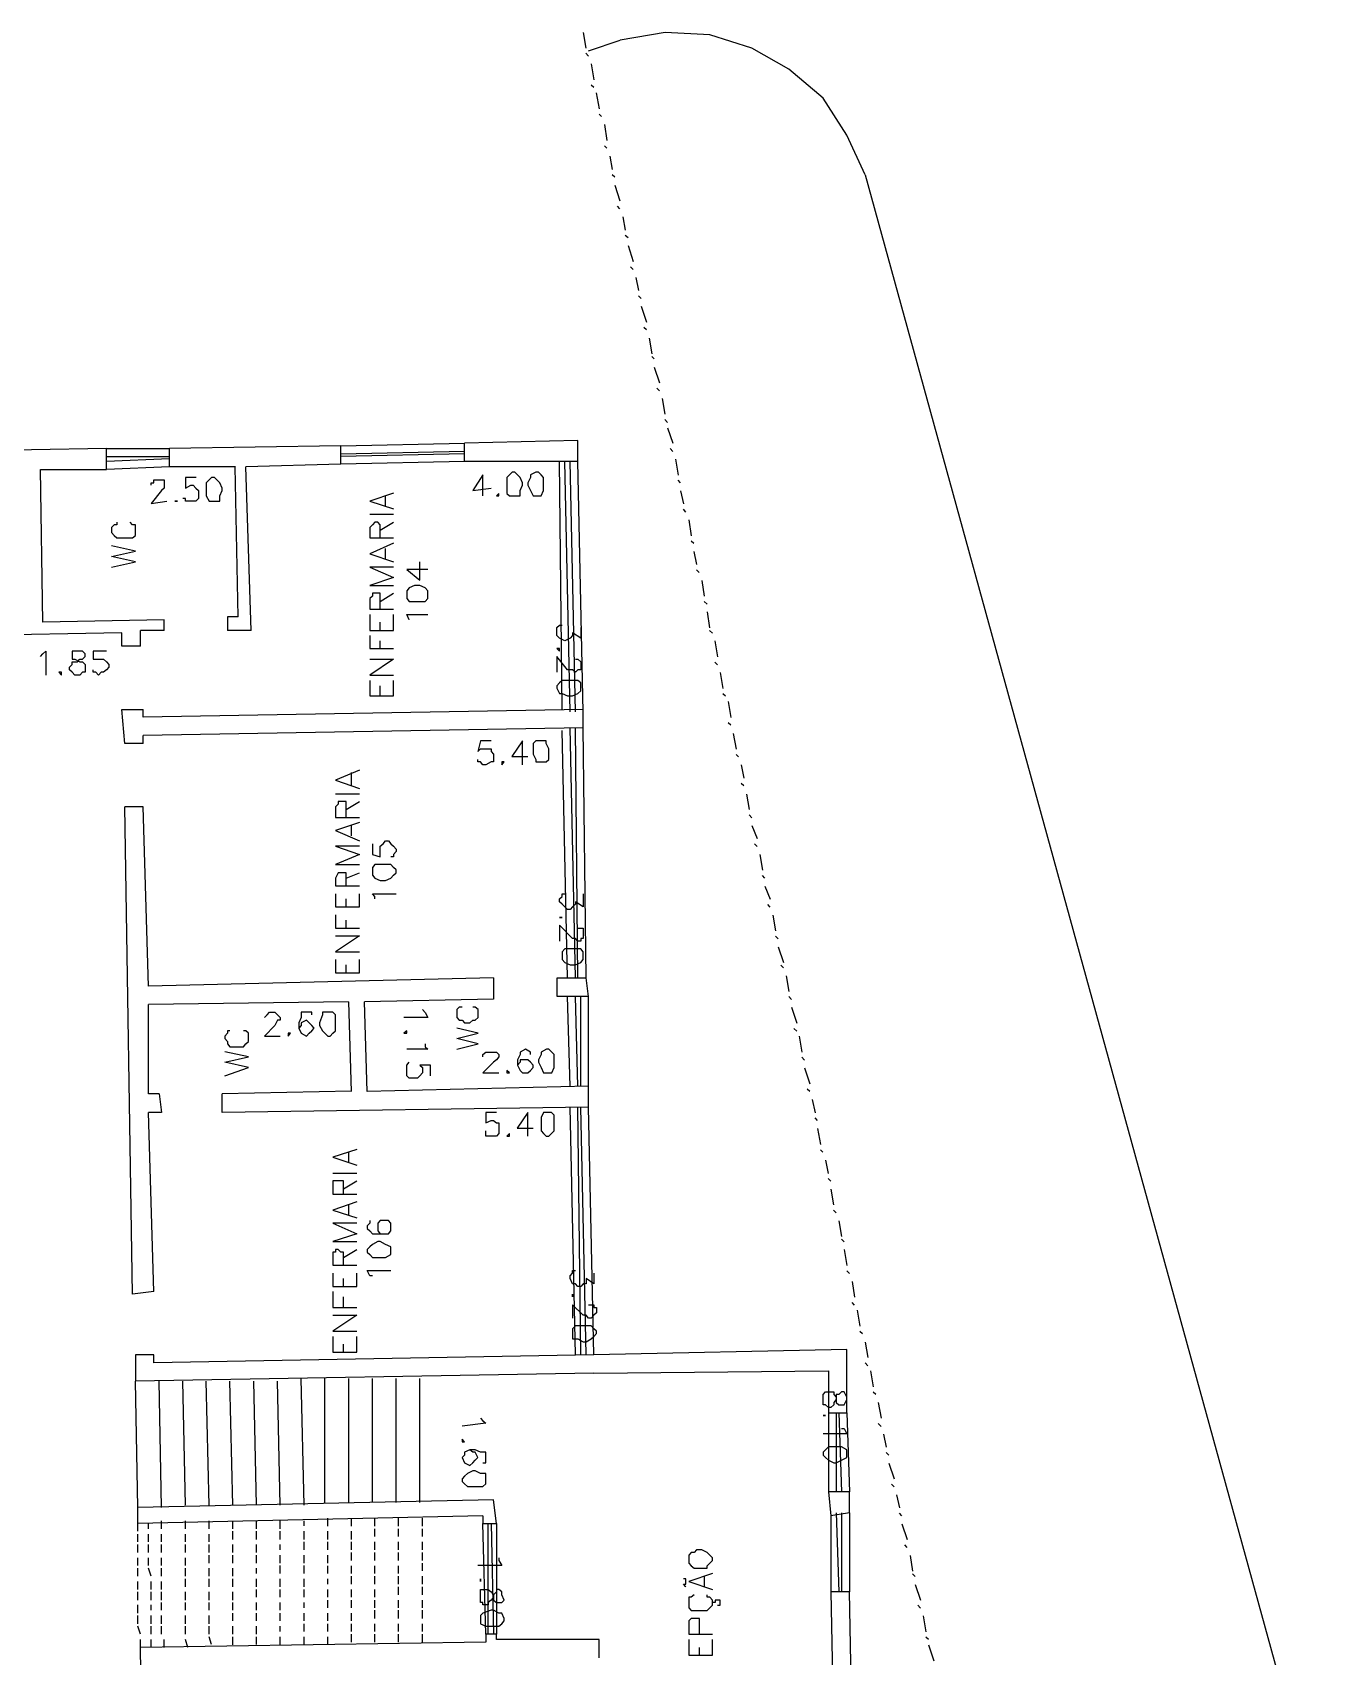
# Model space of a CAD drawing. Header units: millimetres. Extents: x -369 to -70, y -1414 to -1185.
# Drawn here: x -149.85 to -133.07, y -1281.71 to -1260.86 of the extents above; entities that cross this region are included whole.
import ezdxf

# ---------------------------------------------------------------- set-up
doc = ezdxf.new("R2010")
doc.units = ezdxf.units.MM
doc.header["$MEASUREMENT"] = 0
for name, color, linetype in [('10', 10, 'Continuous'), ('12', 12, 'Continuous'), ('14', 14, 'Continuous'), ('18', 18, 'Continuous'), ('50', 50, 'Continuous'), ('6', 6, 'Continuous'), ('8', 8, 'Continuous')]:
    doc.layers.add(name, color=color, linetype=linetype)

msp = doc.modelspace()

# ---------------------------------------------------------------- linework, layer by layer
at = {"layer": '10'}
for points in [[(-142.846, -1266.098), (-144.301, -1266.134)], [(-142.846, -1266.37), (-142.846, -1266.098)], [(-148.901, -1266.202), (-150.831, -1266.234)], [(-149.748, -1266.47), (-148.901, -1266.47), (-148.901, -1266.47), (-148.901, -1266.202)], [(-145.891, -1266.166), (-148.089, -1266.202)], [(-148.089, -1266.438), (-148.089, -1266.202)], [(-145.891, -1266.402), (-145.891, -1266.166)], [(-144.301, -1266.37), (-144.301, -1266.134)], [(-149.716, -1268.432), (-149.748, -1266.47)], [(-147.242, -1266.438), (-148.089, -1266.438)], [(-147.21, -1268.364), (-147.246, -1266.438)], [(-145.891, -1266.402), (-147.11, -1266.438)], [(-147.042, -1268.536), (-147.11, -1266.438)], [(-142.846, -1266.37), (-144.301, -1266.37)], [(-148.157, -1268.536), (-148.157, -1268.4), (-148.157, -1268.4), (-149.716, -1268.432)], [(-147.21, -1268.364), (-147.346, -1268.364)], [(-147.346, -1268.364), (-147.346, -1268.536)], [(-148.701, -1268.568), (-150.559, -1268.604)], [(-148.461, -1268.74), (-148.701, -1268.74), (-148.701, -1268.74), (-148.701, -1268.568)], [(-148.157, -1268.536), (-148.461, -1268.536)], [(-148.461, -1268.74), (-148.461, -1268.536)], [(-147.042, -1268.536), (-147.346, -1268.536)], [(-148.429, -1269.99), (-148.665, -1269.99), (-148.665, -1269.99), (-148.701, -1269.551), (-148.701, -1269.551), (-148.429, -1269.551)], [(-142.778, -1269.551), (-148.429, -1269.651)], [(-148.429, -1269.651), (-148.429, -1269.551)], [(-142.778, -1269.787), (-142.778, -1269.551)], [(-142.778, -1269.787), (-148.429, -1269.886)], [(-148.429, -1269.99), (-148.429, -1269.886)], [(-148.565, -1277.06), (-148.665, -1270.802)], [(-148.429, -1270.802), (-148.665, -1270.802)], [(-148.361, -1273.104), (-148.429, -1270.802)], [(-143.929, -1273), (-148.361, -1273.104)], [(-143.929, -1273), (-143.929, -1273.271), (-143.929, -1273.271), (-145.588, -1273.307)], [(-142.71, -1273.239), (-143.114, -1273.239), (-143.114, -1273.239), (-143.114, -1273), (-143.114, -1273), (-142.742, -1273)], [(-142.71, -1273.239), (-142.742, -1273)], [(-145.791, -1273.307), (-148.361, -1273.339)], [(-148.361, -1274.49), (-148.361, -1273.339)], [(-145.755, -1274.458), (-145.787, -1273.307)], [(-145.552, -1274.458), (-145.588, -1273.307)], [(-142.71, -1274.39), (-145.552, -1274.458)], [(-142.71, -1274.658), (-142.71, -1274.39)], [(-148.225, -1274.49), (-148.361, -1274.49)], [(-148.225, -1274.49), (-148.193, -1274.726), (-148.193, -1274.726), (-148.361, -1274.726)], [(-145.755, -1274.454), (-147.414, -1274.49)], [(-147.414, -1274.726), (-147.414, -1274.49)], [(-142.71, -1274.658), (-147.414, -1274.726)], [(-148.293, -1277.028), (-148.361, -1274.726)], [(-148.293, -1277.028), (-148.565, -1277.06)], [(-142.642, -1278.075), (-139.629, -1278.043), (-139.629, -1278.043), (-139.629, -1278.583), (-139.629, -1278.583), (-139.393, -1278.583), (-139.393, -1278.583), (-139.393, -1277.771), (-139.393, -1277.771), (-142.642, -1277.839)], [(-148.293, -1277.943), (-148.293, -1277.839), (-148.293, -1277.839), (-148.529, -1277.839), (-148.529, -1277.839), (-148.529, -1278.179)], [(-142.642, -1277.839), (-148.293, -1277.943)], [(-142.642, -1278.075), (-148.529, -1278.179)], [(-139.361, -1279.598), (-139.629, -1279.598)], [(-139.629, -1279.598), (-139.597, -1279.905)], [(-139.361, -1279.869), (-139.361, -1279.602)], [(-143.929, -1279.702), (-148.497, -1279.801)], [(-148.497, -1280.005), (-148.497, -1279.801)], [(-144.065, -1279.905), (-144.065, -1280.005), (-144.065, -1280.005), (-143.893, -1280.005), (-143.893, -1280.005), (-143.929, -1279.702)], [(-139.361, -1279.869), (-139.597, -1279.905)], [(-144.065, -1279.905), (-148.497, -1280.005)], [(-139.597, -1280.884), (-139.497, -1286.132)], [(-139.361, -1280.884), (-139.597, -1280.884)], [(-139.257, -1286.367), (-139.361, -1280.884)], [(-144.029, -1281.528), (-148.461, -1281.596)], [(-142.574, -1281.496), (-143.893, -1281.496), (-143.893, -1281.428), (-143.893, -1281.428), (-144.029, -1281.428), (-144.029, -1281.528)], [(-142.574, -1281.732), (-142.574, -1281.496)], [(-148.429, -1284.066), (-148.461, -1281.596)]]:
    msp.add_lwpolyline(points, dxfattribs=at)
at = {"layer": '12'}
for points in [[(-142.778, -1260.859), (-142.746, -1261.059)], [(-142.71, -1261.162), (-142.746, -1261.126)], [(-142.678, -1261.262), (-142.642, -1261.466)], [(-142.642, -1261.566), (-142.678, -1261.534)], [(-142.61, -1261.634), (-142.574, -1261.838)], [(-142.542, -1261.938), (-142.574, -1261.906)], [(-142.506, -1262.042), (-142.474, -1262.245)], [(-142.474, -1262.345), (-142.506, -1262.313)], [(-142.438, -1262.445), (-142.406, -1262.617)], [(-142.374, -1262.717), (-142.406, -1262.685)], [(-142.374, -1262.821), (-142.307, -1263.021)], [(-142.307, -1263.125), (-142.339, -1263.089)], [(-142.271, -1263.225), (-142.239, -1263.396)], [(-142.203, -1263.496), (-142.239, -1263.464)], [(-142.203, -1263.596), (-142.135, -1263.8)], [(-142.135, -1263.904), (-142.171, -1263.868)], [(-142.103, -1264.004), (-142.067, -1264.172)], [(-142.035, -1264.276), (-142.067, -1264.24)], [(-142.035, -1264.375), (-141.967, -1264.579)], [(-141.967, -1264.679), (-141.999, -1264.647)], [(-141.931, -1264.783), (-141.899, -1264.987)], [(-141.867, -1265.051), (-141.899, -1265.019)], [(-141.867, -1265.155), (-141.799, -1265.359)], [(-141.799, -1265.459), (-141.831, -1265.427)], [(-141.763, -1265.558), (-141.731, -1265.762)], [(-141.695, -1265.866), (-141.731, -1265.83)], [(-141.695, -1265.934), (-141.627, -1266.134)], [(-141.627, -1266.238), (-141.663, -1266.202)], [(-141.595, -1266.338), (-141.559, -1266.542)], [(-141.527, -1266.641), (-141.559, -1266.609)], [(-141.527, -1266.745), (-141.491, -1266.913)], [(-141.459, -1267.017), (-141.491, -1266.981)], [(-141.423, -1267.117), (-141.391, -1267.321)], [(-141.359, -1267.421), (-141.391, -1267.389)], [(-141.359, -1267.525), (-141.323, -1267.692)], [(-141.291, -1267.792), (-141.323, -1267.76)], [(-141.255, -1267.896), (-141.224, -1268.096)], [(-141.188, -1268.2), (-141.224, -1268.164)], [(-141.188, -1268.3), (-141.156, -1268.504)], [(-141.12, -1268.572), (-141.156, -1268.54)], [(-141.088, -1268.672), (-141.052, -1268.875)], [(-141.052, -1268.979), (-141.088, -1268.943)], [(-141.02, -1269.079), (-140.984, -1269.283)], [(-140.952, -1269.383), (-140.984, -1269.351)], [(-140.916, -1269.451), (-140.884, -1269.655)], [(-140.884, -1269.755), (-140.916, -1269.723)], [(-140.852, -1269.859), (-140.816, -1270.062)], [(-140.784, -1270.162), (-140.816, -1270.13)], [(-140.748, -1270.262), (-140.716, -1270.434)], [(-140.716, -1270.534), (-140.748, -1270.502)], [(-140.68, -1270.638), (-140.648, -1270.838)], [(-140.612, -1270.942), (-140.648, -1270.906)], [(-140.612, -1271.041), (-140.544, -1271.209)], [(-140.544, -1271.313), (-140.58, -1271.277)], [(-140.512, -1271.413), (-140.476, -1271.617)], [(-140.444, -1271.717), (-140.476, -1271.685)], [(-140.444, -1271.821), (-140.376, -1271.989)], [(-140.376, -1272.092), (-140.408, -1272.057)], [(-140.344, -1272.192), (-140.308, -1272.396)], [(-140.276, -1272.496), (-140.308, -1272.464)], [(-140.276, -1272.6), (-140.208, -1272.8)], [(-140.208, -1272.868), (-140.24, -1272.836)], [(-140.172, -1272.972), (-140.14, -1273.175)], [(-140.105, -1273.275), (-140.14, -1273.239)], [(-140.105, -1273.375), (-140.037, -1273.579)], [(-140.037, -1273.683), (-140.073, -1273.647)], [(-140.005, -1273.747), (-139.969, -1273.951)], [(-139.937, -1274.055), (-139.969, -1274.019)], [(-139.937, -1274.155), (-139.869, -1274.358)], [(-139.869, -1274.458), (-139.901, -1274.426)], [(-139.837, -1274.562), (-139.801, -1274.73)], [(-139.769, -1274.83), (-139.801, -1274.798)], [(-139.769, -1274.934), (-139.733, -1275.138)], [(-139.701, -1275.238), (-139.733, -1275.206)], [(-139.665, -1275.338), (-139.633, -1275.509)], [(-139.597, -1275.609), (-139.633, -1275.577)], [(-139.597, -1275.713), (-139.565, -1275.913)], [(-139.529, -1276.017), (-139.565, -1275.981)], [(-139.497, -1276.117), (-139.461, -1276.321)], [(-139.429, -1276.389), (-139.461, -1276.353)], [(-139.429, -1276.488), (-139.393, -1276.692)], [(-139.361, -1276.796), (-139.393, -1276.76)], [(-139.325, -1276.896), (-139.293, -1277.1)], [(-139.293, -1277.2), (-139.325, -1277.168)], [(-139.261, -1277.268), (-139.225, -1277.472)], [(-139.193, -1277.571), (-139.225, -1277.54)], [(-139.157, -1277.675), (-139.125, -1277.875)], [(-139.125, -1277.979), (-139.157, -1277.943)], [(-139.089, -1278.047), (-139.057, -1278.251)], [(-139.022, -1278.351), (-139.057, -1278.319)], [(-138.99, -1278.451), (-138.954, -1278.655)], [(-138.954, -1278.758), (-138.99, -1278.722)], [(-138.922, -1278.858), (-138.886, -1279.026)], [(-138.854, -1279.13), (-138.886, -1279.094)], [(-138.854, -1279.23), (-138.786, -1279.434)], [(-138.786, -1279.534), (-138.818, -1279.502)], [(-138.754, -1279.638), (-138.718, -1279.805)], [(-138.686, -1279.905), (-138.718, -1279.873)], [(-138.686, -1280.009), (-138.618, -1280.213)], [(-138.618, -1280.313), (-138.65, -1280.281)], [(-138.582, -1280.417), (-138.55, -1280.617)], [(-138.514, -1280.685), (-138.55, -1280.653)], [(-138.514, -1280.789), (-138.446, -1280.988)], [(-138.446, -1281.092), (-138.482, -1281.056)], [(-138.414, -1281.192), (-138.378, -1281.396)], [(-138.346, -1281.496), (-138.378, -1281.464)], [(-138.346, -1281.564), (-138.278, -1281.768)]]:
    msp.add_lwpolyline(points, dxfattribs=at)
at = {"layer": '14'}
for points in [[(-139.157, -1262.685), (-139.393, -1262.177), (-139.697, -1261.702), (-140.137, -1261.33), (-140.612, -1261.062), (-141.152, -1260.891), (-141.727, -1260.859), (-142.303, -1260.959)], [(-142.71, -1261.094), (-142.303, -1260.959)], [(-139.157, -1262.685), (-133.067, -1284.813)]]:
    msp.add_lwpolyline(points, dxfattribs=at)
at = {"layer": '18'}
for points in [[(-148.497, -1280.105), (-148.497, -1280.005)], [(-148.361, -1280.073), (-148.361, -1280.005)], [(-148.193, -1280.073), (-148.193, -1279.973)], [(-147.885, -1280.073), (-147.885, -1279.973)], [(-147.582, -1280.073), (-147.582, -1279.973)], [(-147.278, -1280.073), (-147.278, -1279.973)], [(-146.974, -1280.073), (-146.974, -1279.973)], [(-146.671, -1280.073), (-146.671, -1279.973)], [(-146.363, -1280.037), (-146.363, -1279.973)], [(-146.059, -1280.041), (-146.059, -1279.937)], [(-145.755, -1280.041), (-145.755, -1279.937)], [(-145.452, -1280.041), (-145.452, -1279.937)], [(-145.452, -1280.173), (-145.452, -1280.073)], [(-145.148, -1280.041), (-145.148, -1279.937)], [(-145.148, -1280.173), (-145.148, -1280.073)], [(-144.84, -1280.041), (-144.84, -1279.937)], [(-144.84, -1280.173), (-144.84, -1280.073)], [(-148.497, -1280.241), (-148.497, -1280.141)], [(-148.497, -1280.377), (-148.497, -1280.277)], [(-148.361, -1280.241), (-148.361, -1280.141)], [(-148.361, -1280.377), (-148.361, -1280.277)], [(-148.193, -1280.241), (-148.193, -1280.141)], [(-148.193, -1280.377), (-148.193, -1280.277)], [(-147.885, -1280.241), (-147.885, -1280.141)], [(-147.885, -1280.377), (-147.885, -1280.277)], [(-147.582, -1280.241), (-147.582, -1280.141)], [(-147.582, -1280.377), (-147.582, -1280.277)], [(-147.278, -1280.209), (-147.278, -1280.105)], [(-147.278, -1280.377), (-147.278, -1280.277)], [(-146.974, -1280.209), (-146.974, -1280.105)], [(-146.974, -1280.377), (-146.974, -1280.277)], [(-146.671, -1280.209), (-146.671, -1280.105)], [(-146.671, -1280.345), (-146.671, -1280.277)], [(-146.363, -1280.209), (-146.363, -1280.105)], [(-146.363, -1280.345), (-146.363, -1280.241)], [(-146.059, -1280.209), (-146.059, -1280.105)], [(-146.059, -1280.345), (-146.059, -1280.241)], [(-145.755, -1280.209), (-145.755, -1280.105)], [(-145.755, -1280.345), (-145.755, -1280.241)], [(-145.452, -1280.345), (-145.452, -1280.241)], [(-145.148, -1280.345), (-145.148, -1280.241)], [(-144.84, -1280.345), (-144.84, -1280.241)], [(-148.497, -1280.545), (-148.497, -1280.445)], [(-148.361, -1280.545), (-148.361, -1280.445)], [(-148.193, -1280.545), (-148.193, -1280.445)], [(-147.885, -1280.545), (-147.885, -1280.445)], [(-147.582, -1280.513), (-147.582, -1280.413)], [(-147.278, -1280.513), (-147.278, -1280.413)], [(-146.974, -1280.513), (-146.974, -1280.413)], [(-146.671, -1280.513), (-146.671, -1280.413)], [(-146.363, -1280.513), (-146.363, -1280.413)], [(-146.059, -1280.513), (-146.059, -1280.413)], [(-145.755, -1280.481), (-145.755, -1280.377)], [(-145.452, -1280.481), (-145.452, -1280.377)], [(-145.148, -1280.481), (-145.148, -1280.377)], [(-144.84, -1280.481), (-144.84, -1280.377)], [(-148.497, -1280.681), (-148.497, -1280.581)], [(-148.325, -1280.681), (-148.361, -1280.581)], [(-148.193, -1280.681), (-148.193, -1280.581)], [(-147.885, -1280.681), (-147.885, -1280.581)], [(-147.582, -1280.681), (-147.582, -1280.581)], [(-147.278, -1280.681), (-147.278, -1280.581)], [(-146.974, -1280.649), (-146.974, -1280.581)], [(-146.671, -1280.649), (-146.671, -1280.545)], [(-146.363, -1280.649), (-146.363, -1280.545)], [(-146.059, -1280.649), (-146.059, -1280.549)], [(-145.755, -1280.649), (-145.755, -1280.549)], [(-145.755, -1280.785), (-145.755, -1280.681)], [(-145.452, -1280.649), (-145.452, -1280.549)], [(-145.452, -1280.785), (-145.452, -1280.681)], [(-145.148, -1280.649), (-145.148, -1280.549)], [(-145.148, -1280.785), (-145.148, -1280.681)], [(-144.84, -1280.613), (-144.84, -1280.513)], [(-144.84, -1280.785), (-144.84, -1280.681)], [(-148.497, -1280.853), (-148.497, -1280.749)], [(-148.497, -1280.988), (-148.497, -1280.884)], [(-148.325, -1280.853), (-148.325, -1280.749)], [(-148.325, -1280.988), (-148.325, -1280.884)], [(-148.193, -1280.853), (-148.193, -1280.749)], [(-148.193, -1280.988), (-148.193, -1280.884)], [(-147.885, -1280.817), (-147.885, -1280.717)], [(-147.885, -1280.988), (-147.885, -1280.884)], [(-147.582, -1280.817), (-147.582, -1280.717)], [(-147.582, -1280.988), (-147.582, -1280.884)], [(-147.278, -1280.817), (-147.278, -1280.717)], [(-147.278, -1280.988), (-147.278, -1280.884)], [(-146.974, -1280.817), (-146.974, -1280.717)], [(-146.974, -1280.952), (-146.974, -1280.853)], [(-146.671, -1280.817), (-146.671, -1280.717)], [(-146.671, -1280.952), (-146.671, -1280.853)], [(-146.363, -1280.817), (-146.363, -1280.717)], [(-146.363, -1280.952), (-146.363, -1280.853)], [(-146.059, -1280.785), (-146.059, -1280.717)], [(-146.059, -1280.952), (-146.059, -1280.853)], [(-145.755, -1280.952), (-145.755, -1280.853)], [(-145.452, -1280.952), (-145.452, -1280.853)], [(-145.148, -1280.92), (-145.148, -1280.817)], [(-144.84, -1280.92), (-144.84, -1280.817)], [(-148.497, -1281.156), (-148.497, -1281.052)], [(-148.325, -1281.12), (-148.325, -1281.052)], [(-148.193, -1281.12), (-148.193, -1281.02)], [(-147.885, -1281.12), (-147.885, -1281.02)], [(-147.582, -1281.12), (-147.582, -1281.02)], [(-147.278, -1281.12), (-147.278, -1281.02)], [(-146.974, -1281.12), (-146.974, -1281.02)], [(-146.671, -1281.12), (-146.671, -1281.02)], [(-146.363, -1281.088), (-146.363, -1281.02)], [(-146.059, -1281.088), (-146.059, -1280.988)], [(-145.755, -1281.088), (-145.755, -1280.988)], [(-145.452, -1281.088), (-145.452, -1280.988)], [(-145.452, -1281.224), (-145.452, -1281.12)], [(-145.148, -1281.088), (-145.148, -1280.988)], [(-145.148, -1281.224), (-145.148, -1281.12)], [(-144.84, -1281.088), (-144.84, -1280.988)], [(-144.84, -1281.224), (-144.84, -1281.12)], [(-148.497, -1281.292), (-148.497, -1281.188)], [(-148.461, -1281.428), (-148.497, -1281.324)], [(-148.325, -1281.292), (-148.325, -1281.188)], [(-148.325, -1281.428), (-148.325, -1281.324)], [(-148.193, -1281.292), (-148.193, -1281.188)], [(-148.193, -1281.428), (-148.193, -1281.324)], [(-147.885, -1281.292), (-147.885, -1281.188)], [(-147.885, -1281.428), (-147.885, -1281.324)], [(-147.582, -1281.292), (-147.582, -1281.188)], [(-147.582, -1281.428), (-147.582, -1281.324)], [(-147.278, -1281.256), (-147.278, -1281.156)], [(-147.278, -1281.428), (-147.278, -1281.324)], [(-146.974, -1281.256), (-146.974, -1281.156)], [(-146.974, -1281.428), (-146.974, -1281.324)], [(-146.671, -1281.256), (-146.671, -1281.156)], [(-146.671, -1281.392), (-146.671, -1281.324)], [(-146.363, -1281.256), (-146.363, -1281.156)], [(-146.363, -1281.392), (-146.363, -1281.292)], [(-146.059, -1281.256), (-146.059, -1281.156)], [(-146.059, -1281.392), (-146.059, -1281.292)], [(-145.755, -1281.256), (-145.755, -1281.156)], [(-145.755, -1281.392), (-145.755, -1281.292)], [(-145.452, -1281.392), (-145.452, -1281.292)], [(-145.148, -1281.392), (-145.148, -1281.292)], [(-144.84, -1281.392), (-144.84, -1281.292)], [(-148.461, -1281.596), (-148.461, -1281.496)], [(-148.325, -1281.596), (-148.325, -1281.496)], [(-148.157, -1281.596), (-148.157, -1281.496)], [(-147.853, -1281.596), (-147.885, -1281.496)], [(-147.55, -1281.56), (-147.582, -1281.46)], [(-147.278, -1281.564), (-147.278, -1281.46)], [(-146.974, -1281.56), (-146.974, -1281.46)], [(-146.671, -1281.56), (-146.671, -1281.46)], [(-146.363, -1281.56), (-146.363, -1281.46)], [(-146.059, -1281.564), (-146.059, -1281.46)], [(-145.755, -1281.528), (-145.755, -1281.428)], [(-145.452, -1281.528), (-145.452, -1281.428)], [(-145.148, -1281.528), (-145.148, -1281.428)], [(-144.84, -1281.528), (-144.84, -1281.428)]]:
    msp.add_lwpolyline(points, dxfattribs=at)
at = {"layer": '50'}
for points in [[(-143.689, -1266.506), (-143.725, -1266.538), (-143.757, -1266.573), (-143.757, -1266.641), (-143.757, -1266.673), (-143.757, -1266.777), (-143.725, -1266.809), (-143.689, -1266.809), (-143.657, -1266.809), (-143.589, -1266.809), (-143.589, -1266.741), (-143.557, -1266.673), (-143.557, -1266.641), (-143.589, -1266.573), (-143.621, -1266.538), (-143.657, -1266.506), (-143.689, -1266.506)], [(-143.386, -1266.506), (-143.453, -1266.538), (-143.453, -1266.573), (-143.489, -1266.641), (-143.489, -1266.673), (-143.453, -1266.741), (-143.422, -1266.809), (-143.386, -1266.809), (-143.354, -1266.809), (-143.318, -1266.809), (-143.286, -1266.741), (-143.286, -1266.673), (-143.286, -1266.641), (-143.286, -1266.573), (-143.318, -1266.538), (-143.354, -1266.506), (-143.386, -1266.506)], [(-148.325, -1266.673), (-148.325, -1266.641), (-148.293, -1266.641), (-148.293, -1266.605), (-148.257, -1266.605), (-148.225, -1266.605), (-148.193, -1266.605), (-148.157, -1266.605), (-148.157, -1266.641), (-148.157, -1266.673), (-148.157, -1266.709), (-148.193, -1266.741), (-148.325, -1266.909), (-148.125, -1266.877)], [(-147.75, -1266.573), (-147.885, -1266.573), (-147.885, -1266.709), (-147.818, -1266.673), (-147.786, -1266.673), (-147.754, -1266.709), (-147.718, -1266.741), (-147.718, -1266.773), (-147.718, -1266.809), (-147.718, -1266.841), (-147.754, -1266.877), (-147.786, -1266.877), (-147.818, -1266.877), (-147.885, -1266.877), (-147.885, -1266.841), (-147.921, -1266.841)], [(-147.55, -1266.573), (-147.582, -1266.605), (-147.618, -1266.641), (-147.618, -1266.709), (-147.618, -1266.741), (-147.618, -1266.809), (-147.582, -1266.877), (-147.55, -1266.877), (-147.514, -1266.877), (-147.446, -1266.877), (-147.446, -1266.809), (-147.414, -1266.741), (-147.414, -1266.709), (-147.446, -1266.641), (-147.482, -1266.605), (-147.514, -1266.573), (-147.55, -1266.573)], [(-144.065, -1266.809), (-144.065, -1266.538), (-144.065, -1266.538), (-144.197, -1266.741), (-143.961, -1266.709)], [(-148.021, -1266.877), (-148.021, -1266.877), (-147.989, -1266.877), (-148.021, -1266.877)], [(-145.212, -1266.773), (-145.52, -1266.877), (-145.52, -1266.877), (-145.212, -1266.977)], [(-145.316, -1266.945), (-145.316, -1266.809)], [(-143.861, -1266.777), (-143.893, -1266.809), (-143.861, -1266.809), (-143.861, -1266.777)], [(-148.765, -1267.149), (-148.765, -1267.181), (-148.801, -1267.181), (-148.833, -1267.217), (-148.833, -1267.281), (-148.801, -1267.317), (-148.765, -1267.349), (-148.701, -1267.349), (-148.633, -1267.349), (-148.597, -1267.349), (-148.565, -1267.349), (-148.529, -1267.317), (-148.529, -1267.281), (-148.529, -1267.217), (-148.529, -1267.181), (-148.565, -1267.181), (-148.597, -1267.149)], [(-145.52, -1267.045), (-145.212, -1267.045)], [(-145.384, -1267.349), (-145.384, -1267.217), (-145.384, -1267.181), (-145.416, -1267.149), (-145.452, -1267.149), (-145.484, -1267.181), (-145.52, -1267.217), (-145.52, -1267.349), (-145.52, -1267.349), (-145.212, -1267.349)], [(-145.384, -1267.249), (-145.212, -1267.149)], [(-148.833, -1267.724), (-148.529, -1267.657), (-148.529, -1267.657), (-148.833, -1267.589), (-148.833, -1267.589), (-148.529, -1267.521), (-148.529, -1267.521), (-148.833, -1267.453)], [(-145.212, -1267.417), (-145.52, -1267.553), (-145.52, -1267.553), (-145.212, -1267.657)], [(-145.316, -1267.621), (-145.316, -1267.485)], [(-145.212, -1267.724), (-145.52, -1267.724), (-145.52, -1267.724), (-145.212, -1267.856), (-145.212, -1267.856), (-145.52, -1267.96), (-145.52, -1267.96), (-145.212, -1267.96)], [(-144.772, -1267.756), (-145.044, -1267.756), (-145.044, -1267.756), (-144.876, -1267.892), (-144.876, -1267.657)], [(-145.044, -1268.096), (-145.044, -1268.128), (-145.012, -1268.164), (-144.944, -1268.164), (-144.876, -1268.164), (-144.808, -1268.164), (-144.772, -1268.128), (-144.772, -1268.096), (-144.772, -1268.06), (-144.772, -1268.028), (-144.808, -1267.992), (-144.876, -1267.96), (-144.944, -1267.96), (-145.012, -1267.992), (-145.044, -1268.028), (-145.044, -1268.06), (-145.044, -1268.096)], [(-145.384, -1268.264), (-145.384, -1268.128), (-145.384, -1268.096), (-145.384, -1268.06), (-145.416, -1268.06), (-145.452, -1268.06), (-145.484, -1268.06), (-145.484, -1268.096), (-145.52, -1268.128), (-145.52, -1268.264), (-145.52, -1268.264), (-145.212, -1268.264)], [(-145.384, -1268.164), (-145.212, -1268.06)], [(-145.52, -1268.332), (-145.52, -1268.536), (-145.52, -1268.536), (-145.212, -1268.536)], [(-145.212, -1268.536), (-145.212, -1268.332)], [(-145.012, -1268.4), (-145.012, -1268.4), (-145.044, -1268.332), (-144.772, -1268.332)], [(-145.52, -1268.604), (-145.52, -1268.771), (-145.52, -1268.771), (-145.212, -1268.771)], [(-145.384, -1268.536), (-145.384, -1268.432)], [(-142.81, -1268.5), (-142.81, -1268.636), (-142.914, -1268.568), (-142.914, -1268.604), (-142.946, -1268.636), (-143.014, -1268.672), (-143.082, -1268.636), (-143.118, -1268.604), (-143.118, -1268.568), (-143.118, -1268.536), (-143.118, -1268.5), (-143.082, -1268.468), (-143.05, -1268.468)], [(-149.748, -1268.871), (-149.716, -1268.839), (-149.68, -1268.803), (-149.68, -1269.111)], [(-149.308, -1268.803), (-149.34, -1268.803), (-149.34, -1268.839), (-149.34, -1268.871), (-149.34, -1268.907), (-149.308, -1268.907), (-149.24, -1268.939), (-149.208, -1268.939), (-149.172, -1268.975), (-149.172, -1269.007), (-149.172, -1269.043), (-149.172, -1269.075), (-149.208, -1269.075), (-149.24, -1269.111), (-149.308, -1269.111), (-149.34, -1269.075), (-149.376, -1269.043), (-149.376, -1269.007), (-149.34, -1268.975), (-149.34, -1268.939), (-149.272, -1268.939), (-149.24, -1268.907), (-149.208, -1268.907), (-149.172, -1268.871), (-149.172, -1268.839), (-149.208, -1268.803), (-149.24, -1268.803), (-149.308, -1268.803)], [(-148.901, -1268.803), (-149.072, -1268.803), (-149.072, -1268.907), (-149.004, -1268.907), (-148.968, -1268.907), (-148.937, -1268.907), (-148.901, -1268.939), (-148.869, -1268.975), (-148.869, -1269.007), (-148.901, -1269.043), (-148.937, -1269.075), (-148.968, -1269.075), (-149.004, -1269.111), (-149.036, -1269.075), (-149.072, -1269.075), (-149.072, -1269.043)], [(-145.384, -1268.771), (-145.384, -1268.672)], [(-143.082, -1268.771), (-143.082, -1268.771), (-143.118, -1268.771), (-143.082, -1268.803), (-143.082, -1268.771)], [(-145.52, -1268.907), (-145.212, -1268.907), (-145.212, -1268.907), (-145.52, -1269.111), (-145.52, -1269.111), (-145.212, -1269.111)], [(-142.878, -1268.907), (-142.878, -1268.907), (-142.846, -1268.907), (-142.81, -1268.939), (-142.81, -1269.007), (-142.81, -1269.043), (-142.846, -1269.043), (-142.878, -1269.075), (-142.914, -1269.043), (-142.982, -1269.043), (-143.118, -1268.871), (-143.118, -1269.075)], [(-149.476, -1269.075), (-149.512, -1269.075), (-149.476, -1269.111), (-149.476, -1269.075)], [(-145.52, -1269.179), (-145.52, -1269.379), (-145.52, -1269.379), (-145.212, -1269.379)], [(-145.212, -1269.379), (-145.212, -1269.179)], [(-142.81, -1269.247), (-142.81, -1269.211), (-142.846, -1269.179), (-142.946, -1269.179), (-142.982, -1269.179), (-143.05, -1269.179), (-143.082, -1269.211), (-143.118, -1269.247), (-143.118, -1269.279), (-143.082, -1269.347), (-143.05, -1269.347), (-142.982, -1269.379), (-142.914, -1269.379), (-142.846, -1269.347), (-142.81, -1269.311), (-142.81, -1269.279), (-142.81, -1269.247)], [(-145.384, -1269.379), (-145.384, -1269.247)], [(-143.961, -1269.954), (-144.097, -1269.954), (-144.133, -1270.09), (-144.097, -1270.058), (-144.065, -1270.058), (-144.029, -1270.058), (-143.961, -1270.058), (-143.961, -1270.09), (-143.929, -1270.126), (-143.929, -1270.158), (-143.929, -1270.226), (-143.961, -1270.226), (-144.029, -1270.262), (-144.065, -1270.262), (-144.097, -1270.226), (-144.133, -1270.226), (-144.133, -1270.194)], [(-143.557, -1270.262), (-143.557, -1269.954), (-143.557, -1269.954), (-143.693, -1270.158), (-143.489, -1270.158)], [(-143.318, -1269.954), (-143.386, -1269.954), (-143.422, -1269.99), (-143.422, -1270.058), (-143.422, -1270.126), (-143.386, -1270.194), (-143.386, -1270.226), (-143.318, -1270.226), (-143.286, -1270.226), (-143.254, -1270.226), (-143.218, -1270.194), (-143.218, -1270.126), (-143.218, -1270.058), (-143.254, -1269.99), (-143.254, -1269.954), (-143.318, -1269.954)], [(-143.825, -1270.226), (-143.825, -1270.226), (-143.825, -1270.262), (-143.793, -1270.226), (-143.825, -1270.226)], [(-145.651, -1270.33), (-145.959, -1270.462), (-145.959, -1270.462), (-145.651, -1270.566)], [(-145.755, -1270.53), (-145.755, -1270.362)], [(-145.959, -1270.634), (-145.651, -1270.634)], [(-145.823, -1270.938), (-145.823, -1270.802), (-145.823, -1270.77), (-145.823, -1270.734), (-145.855, -1270.734), (-145.891, -1270.734), (-145.923, -1270.734), (-145.923, -1270.77), (-145.959, -1270.802), (-145.959, -1270.938), (-145.959, -1270.938), (-145.651, -1270.938)], [(-145.823, -1270.838), (-145.651, -1270.734)], [(-145.651, -1271.005), (-145.959, -1271.105), (-145.959, -1271.105), (-145.651, -1271.241)], [(-145.755, -1271.173), (-145.755, -1271.037)], [(-145.651, -1271.309), (-145.959, -1271.309), (-145.959, -1271.309), (-145.651, -1271.413), (-145.651, -1271.413), (-145.959, -1271.545), (-145.959, -1271.545), (-145.651, -1271.545)], [(-145.484, -1271.277), (-145.484, -1271.413), (-145.384, -1271.445), (-145.384, -1271.413), (-145.384, -1271.377), (-145.384, -1271.345), (-145.384, -1271.309), (-145.348, -1271.277), (-145.316, -1271.241), (-145.28, -1271.241), (-145.248, -1271.277), (-145.212, -1271.309), (-145.18, -1271.345), (-145.18, -1271.377), (-145.212, -1271.413), (-145.212, -1271.445), (-145.248, -1271.445)], [(-145.823, -1271.817), (-145.823, -1271.717), (-145.823, -1271.649), (-145.855, -1271.649), (-145.891, -1271.649), (-145.923, -1271.649), (-145.959, -1271.717), (-145.959, -1271.817), (-145.959, -1271.817), (-145.651, -1271.817)], [(-145.823, -1271.717), (-145.651, -1271.649)], [(-145.484, -1271.649), (-145.484, -1271.681), (-145.452, -1271.717), (-145.384, -1271.749), (-145.316, -1271.749), (-145.248, -1271.717), (-145.212, -1271.681), (-145.18, -1271.649), (-145.18, -1271.613), (-145.212, -1271.581), (-145.248, -1271.545), (-145.316, -1271.545), (-145.384, -1271.545), (-145.452, -1271.545), (-145.484, -1271.581), (-145.484, -1271.613), (-145.484, -1271.649)], [(-145.959, -1271.921), (-145.959, -1272.088), (-145.959, -1272.088), (-145.651, -1272.088)], [(-145.651, -1272.088), (-145.651, -1271.921)], [(-145.452, -1271.985), (-145.452, -1271.953), (-145.484, -1271.921), (-145.18, -1271.921)], [(-142.778, -1271.921), (-142.778, -1272.088), (-142.878, -1272.021), (-142.878, -1272.053), (-142.914, -1272.088), (-142.946, -1272.12), (-142.982, -1272.12), (-143.014, -1272.088), (-143.05, -1272.053), (-143.082, -1272.021), (-143.082, -1271.985), (-143.05, -1271.953), (-143.05, -1271.921), (-143.014, -1271.921)], [(-145.823, -1272.088), (-145.823, -1271.985)], [(-145.959, -1272.188), (-145.959, -1272.36), (-145.959, -1272.36), (-145.651, -1272.36)], [(-145.823, -1272.36), (-145.823, -1272.256)], [(-143.05, -1272.224), (-143.05, -1272.224), (-143.082, -1272.224), (-143.05, -1272.224)], [(-142.846, -1272.36), (-142.81, -1272.36), (-142.778, -1272.36), (-142.778, -1272.392), (-142.778, -1272.46), (-142.778, -1272.492), (-142.81, -1272.492), (-142.81, -1272.528), (-142.846, -1272.528), (-142.878, -1272.492), (-142.914, -1272.492), (-143.082, -1272.324), (-143.082, -1272.528)], [(-145.959, -1272.46), (-145.651, -1272.46), (-145.651, -1272.46), (-145.959, -1272.664), (-145.959, -1272.664), (-145.651, -1272.664)], [(-145.959, -1272.764), (-145.959, -1272.936), (-145.959, -1272.936), (-145.651, -1272.936)], [(-145.651, -1272.936), (-145.651, -1272.764)], [(-142.778, -1272.696), (-142.778, -1272.664), (-142.81, -1272.628), (-142.878, -1272.628), (-142.946, -1272.628), (-143.014, -1272.628), (-143.05, -1272.664), (-143.05, -1272.696), (-143.05, -1272.732), (-143.05, -1272.764), (-143.014, -1272.8), (-142.946, -1272.832), (-142.878, -1272.832), (-142.81, -1272.8), (-142.778, -1272.764), (-142.778, -1272.732), (-142.778, -1272.696)], [(-145.823, -1272.936), (-145.823, -1272.832)], [(-144.84, -1273.407), (-144.808, -1273.443), (-144.772, -1273.507), (-145.08, -1273.507)], [(-144.333, -1273.375), (-144.369, -1273.375), (-144.401, -1273.407), (-144.401, -1273.443), (-144.401, -1273.475), (-144.401, -1273.507), (-144.369, -1273.543), (-144.333, -1273.543), (-144.301, -1273.575), (-144.233, -1273.575), (-144.197, -1273.543), (-144.165, -1273.543), (-144.129, -1273.507), (-144.129, -1273.475), (-144.129, -1273.443), (-144.129, -1273.407), (-144.165, -1273.375), (-144.197, -1273.375)], [(-146.87, -1273.507), (-146.87, -1273.507), (-146.838, -1273.475), (-146.806, -1273.439), (-146.739, -1273.439), (-146.703, -1273.475), (-146.671, -1273.507), (-146.671, -1273.543), (-146.703, -1273.543), (-146.739, -1273.611), (-146.87, -1273.747), (-146.671, -1273.747)], [(-146.263, -1273.475), (-146.263, -1273.439), (-146.331, -1273.439), (-146.399, -1273.439), (-146.399, -1273.507), (-146.431, -1273.575), (-146.431, -1273.643), (-146.399, -1273.711), (-146.331, -1273.747), (-146.299, -1273.711), (-146.263, -1273.679), (-146.231, -1273.643), (-146.263, -1273.611), (-146.299, -1273.575), (-146.331, -1273.543), (-146.399, -1273.575), (-146.399, -1273.611), (-146.431, -1273.643)], [(-146.059, -1273.439), (-146.127, -1273.439), (-146.127, -1273.475), (-146.163, -1273.575), (-146.163, -1273.611), (-146.127, -1273.679), (-146.095, -1273.711), (-146.059, -1273.747), (-146.027, -1273.747), (-145.991, -1273.711), (-145.959, -1273.679), (-145.959, -1273.611), (-145.959, -1273.575), (-145.959, -1273.475), (-145.991, -1273.439), (-146.059, -1273.439)], [(-147.314, -1273.679), (-147.346, -1273.679), (-147.346, -1273.711), (-147.378, -1273.747), (-147.378, -1273.779), (-147.346, -1273.815), (-147.346, -1273.847), (-147.314, -1273.883), (-147.278, -1273.883), (-147.178, -1273.883), (-147.142, -1273.883), (-147.11, -1273.847), (-147.074, -1273.815), (-147.074, -1273.779), (-147.074, -1273.747), (-147.074, -1273.711), (-147.11, -1273.679), (-147.142, -1273.679)], [(-146.567, -1273.711), (-146.567, -1273.711), (-146.567, -1273.747), (-146.535, -1273.711), (-146.567, -1273.711)], [(-145.044, -1273.711), (-145.044, -1273.679), (-145.08, -1273.711), (-145.044, -1273.711)], [(-144.401, -1273.915), (-144.129, -1273.847), (-144.129, -1273.847), (-144.401, -1273.779), (-144.401, -1273.779), (-144.129, -1273.711), (-144.129, -1273.711), (-144.401, -1273.643)], [(-147.378, -1274.255), (-147.074, -1274.151), (-147.074, -1274.151), (-147.378, -1274.083), (-147.378, -1274.083), (-147.074, -1274.015), (-147.074, -1274.015), (-147.378, -1273.947)], [(-144.808, -1273.847), (-144.808, -1273.883), (-144.772, -1273.915), (-145.044, -1273.915)], [(-144.065, -1274.015), (-144.065, -1273.983), (-144.029, -1273.951), (-143.997, -1273.951), (-143.929, -1273.951), (-143.893, -1273.951), (-143.861, -1273.983), (-143.861, -1274.015), (-143.893, -1274.051), (-143.929, -1274.083), (-144.065, -1274.219), (-143.861, -1274.219)], [(-143.453, -1273.983), (-143.453, -1273.951), (-143.521, -1273.915), (-143.589, -1273.951), (-143.589, -1273.983), (-143.621, -1274.051), (-143.621, -1274.119), (-143.589, -1274.187), (-143.557, -1274.219), (-143.521, -1274.219), (-143.489, -1274.219), (-143.453, -1274.187), (-143.422, -1274.151), (-143.422, -1274.119), (-143.453, -1274.083), (-143.489, -1274.051), (-143.521, -1274.051), (-143.589, -1274.051), (-143.589, -1274.083), (-143.621, -1274.119)], [(-143.25, -1273.915), (-143.318, -1273.951), (-143.318, -1273.983), (-143.354, -1274.051), (-143.354, -1274.083), (-143.318, -1274.151), (-143.286, -1274.219), (-143.25, -1274.219), (-143.218, -1274.219), (-143.182, -1274.219), (-143.15, -1274.151), (-143.15, -1274.083), (-143.15, -1274.051), (-143.15, -1273.983), (-143.182, -1273.951), (-143.218, -1273.915), (-143.25, -1273.915)], [(-144.74, -1274.255), (-144.74, -1274.119), (-144.876, -1274.119), (-144.84, -1274.151), (-144.84, -1274.219), (-144.876, -1274.255), (-144.908, -1274.286), (-144.944, -1274.286), (-144.976, -1274.286), (-145.012, -1274.286), (-145.044, -1274.255), (-145.044, -1274.219), (-145.044, -1274.151), (-145.044, -1274.119), (-145.012, -1274.083)], [(-143.757, -1274.187), (-143.757, -1274.219), (-143.725, -1274.219), (-143.757, -1274.187)], [(-143.893, -1274.726), (-144.029, -1274.726), (-144.029, -1274.862), (-143.961, -1274.83), (-143.929, -1274.83), (-143.893, -1274.862), (-143.861, -1274.862), (-143.861, -1274.93), (-143.861, -1274.998), (-143.893, -1275.03), (-143.929, -1275.03), (-143.961, -1275.03), (-144.029, -1275.03), (-144.029, -1274.998), (-144.029, -1274.962)], [(-143.489, -1275.03), (-143.489, -1274.726), (-143.489, -1274.726), (-143.625, -1274.93), (-143.422, -1274.93)], [(-143.254, -1274.726), (-143.286, -1274.726), (-143.318, -1274.794), (-143.318, -1274.862), (-143.318, -1274.898), (-143.318, -1274.962), (-143.286, -1274.998), (-143.254, -1275.03), (-143.218, -1275.03), (-143.186, -1274.998), (-143.15, -1274.962), (-143.15, -1274.898), (-143.15, -1274.862), (-143.15, -1274.762), (-143.186, -1274.726), (-143.218, -1274.726), (-143.254, -1274.726)], [(-143.725, -1274.998), (-143.761, -1275.03), (-143.725, -1275.03), (-143.725, -1274.998)], [(-145.687, -1275.202), (-145.991, -1275.302), (-145.991, -1275.302), (-145.687, -1275.405)], [(-145.787, -1275.369), (-145.787, -1275.234)], [(-145.991, -1275.505), (-145.687, -1275.505)], [(-145.855, -1275.777), (-145.855, -1275.673), (-145.855, -1275.605), (-145.891, -1275.605), (-145.923, -1275.605), (-145.959, -1275.605), (-145.991, -1275.605), (-145.991, -1275.673), (-145.991, -1275.777), (-145.991, -1275.777), (-145.687, -1275.777)], [(-145.855, -1275.709), (-145.687, -1275.605)], [(-145.687, -1275.877), (-145.991, -1275.981), (-145.991, -1275.981), (-145.687, -1276.081)], [(-145.787, -1276.045), (-145.787, -1275.913)], [(-145.52, -1276.113), (-145.52, -1276.149), (-145.552, -1276.181), (-145.552, -1276.217), (-145.52, -1276.249), (-145.484, -1276.285), (-145.416, -1276.285), (-145.348, -1276.285), (-145.28, -1276.285), (-145.248, -1276.249), (-145.248, -1276.217), (-145.248, -1276.181), (-145.248, -1276.149), (-145.28, -1276.113), (-145.348, -1276.113), (-145.384, -1276.113), (-145.416, -1276.149), (-145.416, -1276.181), (-145.416, -1276.217), (-145.416, -1276.249), (-145.384, -1276.285), (-145.348, -1276.285)], [(-145.687, -1276.149), (-145.991, -1276.149), (-145.991, -1276.149), (-145.687, -1276.285), (-145.687, -1276.285), (-145.991, -1276.385), (-145.991, -1276.385), (-145.687, -1276.385)], [(-145.855, -1276.688), (-145.855, -1276.552), (-145.855, -1276.52), (-145.891, -1276.52), (-145.923, -1276.488), (-145.959, -1276.488), (-145.959, -1276.52), (-145.991, -1276.52), (-145.991, -1276.552), (-145.991, -1276.688), (-145.991, -1276.688), (-145.687, -1276.688)], [(-145.855, -1276.588), (-145.687, -1276.488)], [(-145.552, -1276.52), (-145.52, -1276.552), (-145.484, -1276.588), (-145.416, -1276.588), (-145.384, -1276.588), (-145.316, -1276.588), (-145.248, -1276.552), (-145.248, -1276.52), (-145.248, -1276.488), (-145.248, -1276.453), (-145.316, -1276.421), (-145.384, -1276.385), (-145.416, -1276.385), (-145.484, -1276.421), (-145.52, -1276.453), (-145.552, -1276.488), (-145.552, -1276.52)], [(-145.991, -1276.792), (-145.991, -1276.96), (-145.991, -1276.96), (-145.687, -1276.96)], [(-145.855, -1276.96), (-145.855, -1276.86)], [(-145.687, -1276.96), (-145.687, -1276.792)], [(-145.484, -1276.824), (-145.52, -1276.824), (-145.552, -1276.756), (-145.248, -1276.756)], [(-142.642, -1276.792), (-142.642, -1276.928), (-142.742, -1276.86), (-142.742, -1276.892), (-142.742, -1276.928), (-142.778, -1276.928), (-142.81, -1276.96), (-142.846, -1276.96), (-142.878, -1276.928), (-142.914, -1276.928), (-142.946, -1276.86), (-142.946, -1276.824), (-142.914, -1276.792), (-142.914, -1276.756), (-142.878, -1276.756)], [(-145.991, -1277.028), (-145.991, -1277.232), (-145.991, -1277.232), (-145.687, -1277.232)], [(-145.855, -1277.232), (-145.855, -1277.096)], [(-142.914, -1277.06), (-142.914, -1277.06), (-142.914, -1277.096), (-142.914, -1277.06)], [(-145.991, -1277.332), (-145.687, -1277.332), (-145.687, -1277.332), (-145.991, -1277.536), (-145.991, -1277.536), (-145.687, -1277.536)], [(-142.71, -1277.196), (-142.674, -1277.196), (-142.642, -1277.196), (-142.642, -1277.232), (-142.606, -1277.232), (-142.606, -1277.3), (-142.642, -1277.332), (-142.674, -1277.368), (-142.71, -1277.368), (-142.742, -1277.332), (-142.778, -1277.332), (-142.914, -1277.196), (-142.914, -1277.368)], [(-142.606, -1277.536), (-142.642, -1277.504), (-142.674, -1277.468), (-142.742, -1277.468), (-142.778, -1277.468), (-142.878, -1277.468), (-142.914, -1277.504), (-142.914, -1277.536), (-142.914, -1277.567), (-142.914, -1277.635), (-142.846, -1277.635), (-142.778, -1277.671), (-142.742, -1277.671), (-142.674, -1277.635), (-142.642, -1277.603), (-142.606, -1277.567), (-142.606, -1277.536)], [(-145.991, -1277.603), (-145.991, -1277.807), (-145.991, -1277.807), (-145.687, -1277.807)], [(-145.855, -1277.807), (-145.855, -1277.703)], [(-145.687, -1277.807), (-145.687, -1277.603)], [(-139.393, -1278.383), (-139.429, -1278.315), (-139.461, -1278.315), (-139.497, -1278.347), (-139.529, -1278.347), (-139.529, -1278.415), (-139.561, -1278.451), (-139.561, -1278.483), (-139.597, -1278.515), (-139.629, -1278.515), (-139.665, -1278.483), (-139.697, -1278.483), (-139.697, -1278.451), (-139.697, -1278.383), (-139.697, -1278.347), (-139.665, -1278.315), (-139.597, -1278.315), (-139.561, -1278.315), (-139.561, -1278.347), (-139.529, -1278.383), (-139.529, -1278.451), (-139.497, -1278.483), (-139.461, -1278.483), (-139.429, -1278.483), (-139.393, -1278.415), (-139.393, -1278.383)], [(-139.665, -1278.619), (-139.697, -1278.619), (-139.665, -1278.619)], [(-144.097, -1278.651), (-144.065, -1278.686), (-144.029, -1278.718), (-144.333, -1278.754)], [(-139.461, -1278.786), (-139.429, -1278.786), (-139.393, -1278.854), (-139.697, -1278.854)], [(-144.301, -1278.958), (-144.333, -1278.922), (-144.333, -1278.958), (-144.301, -1278.958)], [(-139.393, -1279.09), (-139.393, -1279.058), (-139.461, -1279.022), (-139.529, -1279.022), (-139.561, -1279.022), (-139.629, -1279.022), (-139.665, -1279.058), (-139.697, -1279.09), (-139.697, -1279.126), (-139.665, -1279.158), (-139.629, -1279.194), (-139.561, -1279.226), (-139.529, -1279.226), (-139.461, -1279.194), (-139.393, -1279.158), (-139.393, -1279.126), (-139.393, -1279.09)], [(-144.065, -1279.226), (-144.029, -1279.226), (-144.029, -1279.194), (-144.029, -1279.158), (-144.029, -1279.09), (-144.097, -1279.09), (-144.165, -1279.058), (-144.233, -1279.058), (-144.301, -1279.09), (-144.301, -1279.126), (-144.333, -1279.158), (-144.301, -1279.226), (-144.233, -1279.262), (-144.197, -1279.226), (-144.165, -1279.194), (-144.133, -1279.158), (-144.165, -1279.09), (-144.197, -1279.09), (-144.233, -1279.058)], [(-144.029, -1279.43), (-144.029, -1279.362), (-144.097, -1279.362), (-144.165, -1279.33), (-144.197, -1279.33), (-144.265, -1279.362), (-144.301, -1279.398), (-144.333, -1279.43), (-144.333, -1279.466), (-144.301, -1279.498), (-144.265, -1279.53), (-144.197, -1279.53), (-144.165, -1279.53), (-144.065, -1279.53), (-144.029, -1279.498), (-144.029, -1279.466), (-144.029, -1279.43)], [(-143.861, -1280.445), (-143.861, -1280.481), (-143.825, -1280.545), (-144.133, -1280.545)], [(-141.423, -1280.481), (-141.423, -1280.513), (-141.391, -1280.549), (-141.355, -1280.581), (-141.323, -1280.581), (-141.255, -1280.581), (-141.188, -1280.581), (-141.188, -1280.549), (-141.152, -1280.513), (-141.12, -1280.481), (-141.12, -1280.445), (-141.152, -1280.413), (-141.188, -1280.377), (-141.255, -1280.345), (-141.323, -1280.345), (-141.355, -1280.377), (-141.391, -1280.377), (-141.423, -1280.413), (-141.423, -1280.445), (-141.423, -1280.481)], [(-141.12, -1280.649), (-141.423, -1280.749), (-141.423, -1280.749), (-141.12, -1280.853)], [(-141.22, -1280.817), (-141.22, -1280.681)], [(-144.097, -1280.749), (-144.097, -1280.717), (-144.097, -1280.749)], [(-143.825, -1280.92), (-143.825, -1280.884), (-143.861, -1280.853), (-143.893, -1280.853), (-143.893, -1280.884), (-143.929, -1280.92), (-143.929, -1280.952), (-143.961, -1280.988), (-143.997, -1281.02), (-143.997, -1281.052), (-144.065, -1281.052), (-144.065, -1281.02), (-144.097, -1281.02), (-144.097, -1280.988), (-144.097, -1280.92), (-144.097, -1280.884), (-144.097, -1280.853), (-144.065, -1280.853), (-143.997, -1280.853), (-143.961, -1280.884), (-143.929, -1280.92), (-143.929, -1280.988), (-143.893, -1281.02), (-143.861, -1281.02), (-143.825, -1281.02), (-143.793, -1280.988), (-143.825, -1280.92)], [(-141.459, -1280.817), (-141.459, -1280.817), (-141.459, -1280.817), (-141.491, -1280.785), (-141.459, -1280.785), (-141.459, -1280.785), (-141.459, -1280.749), (-141.459, -1280.717), (-141.491, -1280.717)], [(-143.793, -1281.224), (-143.825, -1281.156), (-143.861, -1281.156), (-143.929, -1281.12), (-143.961, -1281.12), (-144.065, -1281.156), (-144.097, -1281.188), (-144.097, -1281.224), (-144.097, -1281.256), (-144.097, -1281.292), (-144.029, -1281.324), (-143.961, -1281.324), (-143.929, -1281.324), (-143.861, -1281.324), (-143.825, -1281.292), (-143.793, -1281.256), (-143.793, -1281.224)], [(-141.355, -1280.92), (-141.391, -1280.952), (-141.423, -1280.952), (-141.423, -1280.988), (-141.423, -1281.056), (-141.423, -1281.088), (-141.391, -1281.124), (-141.355, -1281.124), (-141.323, -1281.124), (-141.255, -1281.124), (-141.188, -1281.124), (-141.152, -1281.088), (-141.12, -1281.056), (-141.12, -1280.988), (-141.152, -1280.952), (-141.188, -1280.952), (-141.188, -1280.92)], [(-141.052, -1281.056), (-141.02, -1281.056), (-141.02, -1280.988), (-141.052, -1280.988), (-141.084, -1280.988), (-141.084, -1281.02), (-141.12, -1281.02)], [(-141.287, -1281.428), (-141.287, -1281.292), (-141.287, -1281.256), (-141.287, -1281.224), (-141.323, -1281.224), (-141.355, -1281.224), (-141.391, -1281.224), (-141.423, -1281.256), (-141.423, -1281.292), (-141.423, -1281.428), (-141.423, -1281.428), (-141.12, -1281.428)], [(-141.423, -1281.496), (-141.423, -1281.696), (-141.423, -1281.696), (-141.12, -1281.696)], [(-141.12, -1281.696), (-141.12, -1281.496)], [(-141.287, -1281.696), (-141.287, -1281.596)]]:
    msp.add_lwpolyline(points, dxfattribs=at)
at = {"layer": '6'}
for points in [[(-148.497, -1279.801), (-148.529, -1278.179)], [(-148.193, -1279.801), (-148.225, -1278.179)], [(-147.885, -1279.769), (-147.921, -1278.179)], [(-147.582, -1279.769), (-147.618, -1278.179)], [(-147.278, -1279.769), (-147.314, -1278.179)], [(-146.974, -1279.769), (-147.006, -1278.179)], [(-146.671, -1279.769), (-146.703, -1278.179)], [(-146.363, -1279.769), (-146.399, -1278.143)], [(-146.095, -1279.734), (-146.095, -1278.143)], [(-145.787, -1279.734), (-145.787, -1278.143)], [(-145.484, -1279.734), (-145.484, -1278.143)], [(-145.18, -1279.734), (-145.18, -1278.143)], [(-144.876, -1279.734), (-144.876, -1278.143)]]:
    msp.add_lwpolyline(points, dxfattribs=at)
at = {"layer": '8'}
for points in [[(-148.901, -1266.202), (-148.089, -1266.202)], [(-148.901, -1266.302), (-148.089, -1266.302)], [(-145.891, -1266.166), (-144.301, -1266.134)], [(-145.891, -1266.27), (-144.301, -1266.234)], [(-144.301, -1266.27), (-145.891, -1266.302)], [(-148.089, -1266.334), (-148.901, -1266.37)], [(-148.089, -1266.438), (-148.901, -1266.47)], [(-144.301, -1266.37), (-145.891, -1266.402)], [(-143.05, -1269.551), (-143.082, -1266.37)], [(-142.946, -1269.583), (-143.014, -1266.37)], [(-142.878, -1269.583), (-142.946, -1266.37)], [(-142.778, -1269.583), (-142.846, -1266.37)], [(-142.982, -1273), (-143.05, -1269.823)], [(-142.878, -1273), (-142.946, -1269.787)], [(-142.846, -1273), (-142.878, -1269.787)], [(-142.742, -1273), (-142.778, -1269.787)], [(-142.946, -1274.39), (-142.982, -1273.239)], [(-142.846, -1274.39), (-142.878, -1273.239)], [(-142.81, -1274.39), (-142.81, -1273.239)], [(-142.71, -1274.39), (-142.71, -1273.239)], [(-142.878, -1277.839), (-142.946, -1274.658)], [(-142.81, -1277.839), (-142.846, -1274.658)], [(-142.742, -1277.839), (-142.81, -1274.658)], [(-142.642, -1277.839), (-142.71, -1274.658)], [(-139.629, -1278.583), (-139.629, -1279.598)], [(-139.529, -1278.583), (-139.529, -1279.598)], [(-139.497, -1278.583), (-139.461, -1279.598)], [(-139.393, -1278.583), (-139.361, -1279.598)], [(-139.529, -1279.869), (-139.497, -1280.884)], [(-139.461, -1279.869), (-139.461, -1280.884)], [(-139.361, -1279.869), (-139.361, -1280.884)], [(-144.029, -1281.428), (-144.065, -1280.005)], [(-143.997, -1281.428), (-143.997, -1280.005)], [(-143.961, -1280.005), (-143.929, -1281.428)], [(-143.893, -1280.005), (-143.893, -1281.428)], [(-139.597, -1279.905), (-139.597, -1280.884)]]:
    msp.add_lwpolyline(points, dxfattribs=at)

doc.saveas('drawing.dxf')
